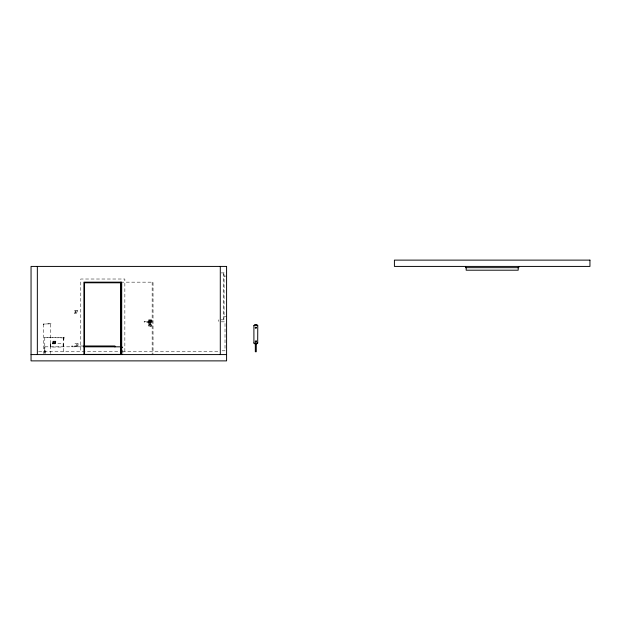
<?xml version="1.0" encoding="UTF-8"?>
<svg xmlns="http://www.w3.org/2000/svg" width="621" height="621" viewBox="0 0 621 621"><rect width="100%" height="100%" fill="white"/><g stroke="black" fill="none" stroke-linecap="round" stroke-linejoin="round"><path stroke-width="0.47" stroke-dasharray="3.1 2.33" d="M45.224 353.302L45.1 350.617M44.991 353.302L44.852 346.821L44.735 353.302M122.896 353.302L122.64 346.821M122.64 347.845L122.779 346.821M50.48 343.607L50.48 347.03L63.125 347.03L63.505 345.323L63.125 343.607L50.48 343.607L50.48 347.03M63.125 343.607L63.125 347.03M83.47 345.99L71.912 345.99L71.958 346.821M221.076 272.914L226.587 272.914M223.436 274.498L224.065 274.498L224.065 318.247L223.436 318.247M224.065 276.081L226.587 276.081M120.823 282.159L153.03 282.159L153.03 353.613M224.065 316.663L226.587 316.663M221.076 319.831L226.587 319.831M221.231 321.833L225.012 321.833L225.012 350.803L220.292 350.803M63.761 337.925L44.533 337.545L63.761 337.545L63.373 340.836M63.761 340.083L64.149 337.156L61.44 337.545M52.738 342.078L53.181 342.078M55.083 342.078L55.502 342.078M53.165 342.551L55.106 342.551M52.777 342.939L55.517 342.939M52.412 343.304L55.882 343.304L55.882 341.154L52.412 341.154L52.374 343.855M44.883 346.821L83.47 346.821M38.618 351.432L121.413 351.432M122.384 351.432L219.011 351.432M71.873 345.99L71.974 346.402A1.343 1.343 0 0 1 71.951 346.704M223.436 272.914L223.436 319.831M218.716 319.831L218.716 321.406M152.153 282.159L152.153 354.583M151.252 319.947L151.252 326.242M151.105 321.523L151.105 322.152M150.678 319.947L150.678 326.242M150.507 319.947L150.507 326.242M150.36 323.766L150.36 324.713M150.228 321.523L150.228 322.152M149.824 321.523L149.824 322.152M149.692 323.766L149.692 324.713M149.545 319.947L149.545 326.242M149.374 319.947L149.374 326.242M148.799 319.947L148.799 326.242M148.59 321.523L148.59 322.152M148.419 321.523L148.419 322.152M147.542 321.523L147.542 322.152M147.193 321.523L147.193 322.152M144.507 321.523L144.507 322.152M124.852 351.432L124.852 279.015L80.777 279.015L80.777 351.432M63.373 337.545L63.373 352.728M50.728 324.1L50.728 353.628M44.782 337.545L44.782 352.728M43.555 324.1L43.555 353.628M77.485 310.329L74.334 310.329L74.334 313.473L77.485 313.473L77.485 310.329M75.739 311.043L75.11 311.043L75.11 312.619L75.739 312.619L75.739 311.043M76.538 311.043L75.909 311.043L75.909 312.619L76.538 312.619L76.538 311.043M151.431 319.947L148.621 319.947L148.621 326.242L151.431 326.242L151.431 319.947M151.982 321.523L144.157 321.523L144.157 322.152L151.982 322.152L151.982 321.523M51.046 323.743L43.229 324.1L51.046 323.743M149.871 323.766L149.436 323.766L149.436 324.713L149.871 324.713L149.871 323.766M150.616 323.766L150.181 323.766L150.181 324.713L150.616 324.713L150.616 323.766M53.165 341.519L52.769 343.491L55.502 343.491L55.517 341.519L55.098 341.519L55.114 343.103L53.158 343.103L53.165 341.519M55.836 341.713L52.35 341.713L52.35 343.855L55.836 343.855L55.805 341.713M78.029 343.584L74.877 343.584L74.877 346.735L78.029 346.735L78.029 343.584M76.057 345.843A0.784 0.784 0 0 0 77.237 345.16A0.784 0.784 0 0 0 76.057 344.476A0.784 0.784 0 0 0 76.057 345.843"/><path stroke-width="0.93" d="M257.769 342.978L257.11 343.63A1.545 1.545 0 0 1 256.706 343.685L254.851 343.7L253.904 342.978M253.911 325.753L254.851 325.125L256.745 325.125L257.692 325.753M256.745 343.7L257.692 343.071L257.769 325.544L257.11 324.884A1.545 1.545 0 0 0 256.706 324.83L254.967 324.83A1.545 1.545 0 0 0 254.556 324.884L253.904 325.544L253.911 343.071L254.556 343.63A1.545 1.545 0 0 0 254.967 343.685M83.819 345.99L114.986 345.99M83.819 346.821L121.452 346.821M83.819 354.389L121.452 354.389M31.05 354.583L226.587 354.583M518.791 266.417L518.791 267.674L465.571 267.674L465.571 266.417M518.186 267.674L518.186 270.197L466.177 270.197L466.177 267.674M256.271 342.854L256.271 351.75L255.324 351.75L255.324 342.854M220.292 266.417L220.292 354.583M121.708 354.583L121.708 282.159L83.92 282.159L83.92 354.583M121.079 354.583L121.079 282.788L84.549 282.788L84.549 354.583M120.823 282.159L120.823 354.583M37.345 266.417L37.345 354.583M114.939 346.821L114.963 346.735A1.452 1.452 0 0 1 114.924 346.402L114.963 346.821M589.95 260.121L394.413 260.121L394.413 266.417L589.95 266.417L589.95 260.121M226.587 266.417L31.05 266.417L31.05 360.879L226.587 360.879L226.587 266.417M256.271 327.298L255.324 327.298L255.324 328.245L256.271 328.245L256.271 327.298M256.271 341.014L255.324 341.014L255.324 341.961L256.271 341.961L256.271 341.014"/></g></svg>
